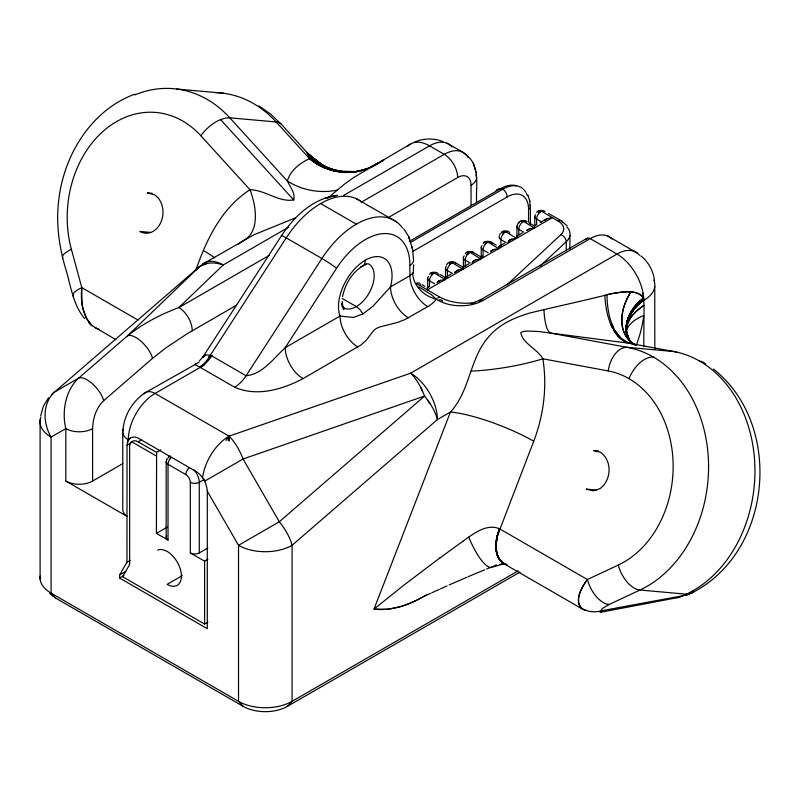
<?xml version="1.0" encoding="UTF-8"?>
<svg xmlns="http://www.w3.org/2000/svg" width="800" height="800" viewBox="0 0 800 800"><rect width="100%" height="100%" fill="white"/><g stroke="black" fill="none" stroke-linecap="round" stroke-linejoin="round"><path stroke-width="1.2" d="M40.1 420.08L40.1 579.24M429.54 286.63L429.54 280.85A6.31 3.64 -60 0 1 431.77 275.1L434 273.12L434 272.12M440.38 280.36L437.54 281.83L440.38 280.36L445.16 279.56L445.16 277.43L439.94 274.42M447.39 277.48L447.39 270.55A6.31 3.64 -60 0 1 449.62 264.8L451.85 262.82L451.85 261.81M454.42 272.64L458.23 270.06L463.01 269.26L463.01 267.13L455.01 262.5M465.24 266.02L465.24 260.24A6.31 3.64 -60 0 1 467.47 254.49L469.7 252.51L469.7 251.51M474.72 260.36L472.68 262.03L476.08 259.75L480.86 258.95L480.86 256.82L472.86 252.2M483.09 256.87L483.09 249.93A6.31 3.64 -60 0 1 485.32 244.18L485.32 243.13L489.78 241.61A6.31 3.64 -60 0 1 491.86 243.53M493.93 249.45L491.09 250.91L493.93 249.45L498.71 248.65L498.71 246.69L504.48 243.18M511.79 239.14L508.94 240.6L511.79 239.14L516.56 238.34L516.56 236.21L522.33 232.87M529.64 228.83L526.79 230.3L529.64 228.83L534.41 228.03L534.41 225.9L529.2 222.89M569.89 248.99L569.9 235.61M413.33 272.88L413.6 264.79M382.37 160.99L383.7 159.99C361.94 175.98 330.37 177.02 309.54 158.63L307.41 152.9L281.05 123.97A25.25 12.57 -42.3 0 0 276.16 121.97L229.78 117.82L225.47 118.1L220.58 119.58A25.25 12.57 -42.3 0 0 200.86 135.76A100.98 79.64 -84.9 0 0 103.41 131.03A100.98 79.64 -84.9 0 0 71.4 249.33L81.79 287.61L81.95 303.5L82.91 308.63L86.38 318.15L92.2 325.7L116 339.77M653.95 280.25A37.87 21.86 0 0 1 644 300.29C633.24 308.22 623.25 321.28 627.17 335.4C623.9 325.18 629.3 313.52 636.26 306.79C628.59 315.23 622.55 328.09 628.87 339.13L627.44 336.17M288.75 227.12L223.19 264.97A37.87 26.5 46.1 0 0 206.68 263.54L199.89 266.28L127.5 335.85L78.62 378.14C67.75 388.19 63.62 403.74 64.28 418.16A47.17 34.44 -79.1 0 0 65.82 428.59L65.82 481.05A18.93 10.93 0 0 0 92.6 481.05L92.6 428.59C92.87 418.45 96.17 407.82 103.66 400.67L152.53 358.38L165.64 348.03L186.81 333.97L236.48 305.22M167.01 459.91A6.31 3.64 0 0 0 168.02 464.3L168.02 540.06L156.41 533.36L156.6 452.35L160.92 449.85M626.32 332.85C625.29 320.83 634.74 311.44 644.03 305.34L643.08 293.16A37.87 21.86 60 0 0 616.97 254.06L590.2 238.6A6.31 3.64 60 0 0 586.07 239.4M65.82 481.05L126.96 516.35A18.93 10.93 0 0 1 122.78 508.85L122.75 432.1C123.43 416.32 132.29 400.99 145.61 392.51L199.05 362.26M127.34 442.26C128.33 437.13 134.81 435.73 138.75 438.43L196.77 471.92C203.11 476.25 206.98 484.01 207.29 491.62L207.29 628.69L119.6 578.06L119.6 574.97L126.96 562.22L127.03 445.2L128.3 439.83A37.87 21.86 -60 0 1 155.07 393.45L200.26 367.36L202.95 365.08L199.65 367.06L194.86 364.58L195.44 363.75M40.7 415.72L43.45 406.07L48.56 397.74M228.21 440.73L229.07 436.17L410.63 373.19L616.97 254.06A37.87 21.86 -60 0 1 639.5 255.25M472.13 263.03L472.27 262.33M342.59 296.63C345.18 283.08 353.58 269.64 366.65 264.17L364.47 264.66L366.85 264.11M498.09 532.59C494.61 543.39 493.74 560.66 506.98 564.91C492.41 559.79 494.83 540.24 499.42 528.73C486.16 523.25 473.26 534.06 462.93 541.15M422.26 597.26C407.66 605.22 390.85 611.28 373.99 609.12L450.46 412.03C470.28 390.52 469.46 358.53 488.67 336.84C499.14 324.3 514.62 317.5 529.95 312.99C557.25 306.29 584.8 300.58 612.01 293.5C621.85 292.48 637.73 288.2 643.82 298.48L636.14 305.71L630.17 313.98L626.75 322.87L630.13 313.7C625.18 322.51 624.33 334.31 631.24 342.34C619.34 327.53 630.62 307.41 643.64 297.59L643.08 293.16M692.92 591.82L689 594.05L686.35 594.17L639.97 590.03L609.11 604.5A25.25 14.1 64.9 0 1 587.41 579.53L499.73 528.9C495.41 539.12 492.74 556.28 504.2 563.89M499.42 528.73L497.07 536.7L533.74 441.25C543.71 415.14 547.3 386.46 542.86 358.8C537.72 349.28 522.14 343.1 520.81 332.54L523.27 331.44L527.51 331.01L538.62 331.53L629.35 343.27L636.59 344.76M499.73 528.9C495.31 539.98 492.51 559.24 506.41 564.66M166.65 459.76L167.09 458.47M499.57 235.08L500.02 233.79M626.75 323.07L630.19 314.11L632.35 310.6M195.88 270.19C206.37 239.39 221.79 207.92 249.98 189.71C264.94 189.87 279.16 202.65 293.71 199.91C295.61 193.18 290.05 186.85 287.33 181.03L229.78 117.82A126.23 99.55 -84.9 0 0 134.87 94.91M626.78 323.57L630.22 314.39L626.76 323.27A62.76 36.99 -13.7 0 1 643.94 299.38L641.93 301.46L644 300.29M630.25 314.8L626.78 323.38L626.4 332.11L627.18 335.16M517.18 225.21L517.87 223.63M518.94 222.92L520.1 221.28L522.33 220.7L534.41 228.03M507.83 242.42L510.43 239.75M307.63 153.71L322.82 165.45M122.75 432.1A18.93 10.93 0 0 0 128.3 439.83L130.2 438.03M204.92 355.11L203.82 356.82L204.32 355.36L205.64 354.9L210.36 355.19A28.46 23.15 -51.4 0 1 211.74 355.91L246.1 375.75C262.4 374.29 273.81 358.21 285.21 347.69L336.59 268.24A63.11 36.44 -60 0 1 384.13 233.57A63.11 36.44 -60 0 1 409.9 265.39L409.9 275.7A25.25 14.58 60 0 0 427.75 306.62L404.87 319.62L397.02 322.58L379.94 326.9L376.23 328.49L373.52 330.65L366.06 340.5L360.98 344.96L303.06 378.61C282.68 389.44 256.76 397.09 234.62 387.2L199.65 367.06A25.25 14.42 -64.6 0 0 210.36 355.19L286.22 237.9A75.74 43.73 -60 0 1 360.73 201.24M471.26 371.08A63.11 12.15 -9.5 0 0 542.86 358.8L608.19 370.93A100.98 79.64 -84.9 0 1 672.98 459.87A100.98 79.64 -84.9 0 1 618.28 565.06L587.41 579.53C581.82 587.16 573.19 601.4 582.74 609.24A38.75 17.42 -69.2 0 0 586.48 610.37M199.28 361.02L202.71 357.22L281.59 235.59C294.41 216.05 313.34 198.24 337.46 195.33L324.27 198.32M203.87 355.64L202.87 357.1L204.46 355.44L202.71 357.22M225.99 440.35L229.07 436.17L155.07 393.45A18.93 10.93 60 0 0 144.11 393.71M196.84 269.22L199.89 266.28L54.57 392.02A37.87 15.92 49.1 0 0 51.52 394.97M303.06 378.61A25.25 14.58 60 0 1 285.21 347.69L340.03 316.04L353.28 317.44L363 313.89L373.09 306.12L390.52 286.89L409.9 275.7L413.57 272.47M693.1 591.15L691.59 593.03L689 594.05M197.6 268.15L198.14 267.5M632.89 309.73L639.82 301.94M639.66 301.14C627.58 311.66 620.05 332.37 633.66 344.79M446.46 264.71L447.73 263.34M518.48 222.92L519.39 221.94M49.56 593.03A31.24 18.04 0 0 0 55.78 598.16L243.22 706.37A31.24 18.04 0 0 0 287.39 706.37L292.08 701.35L518.23 570.79M207.86 559.31L204.61 561.18L190.33 552.94L190.33 482.34A6.31 3.64 60 0 0 185.87 474.61L168.02 464.3A6.31 3.64 -60 0 1 170.25 458.55L171.32 457.42M485.32 244.18L488.48 241.31L489.78 241.61M500.94 246.56L500.94 239.63A6.31 3.64 -60 0 1 503.17 233.88L506.33 231L507.63 231.3A6.31 3.64 -60 0 1 509.71 233.23M536.64 224.79L536.64 219.02A6.31 3.64 -60 0 1 538.87 213.26L542.03 210.39L543.34 210.69A6.31 3.64 -60 0 1 544.97 211.63M431.77 275.1L431.77 274.05L434.92 272.23L436.23 272.53A6.31 3.64 -60 0 1 438.31 274.45M449.62 264.8L449.62 263.74L452.77 261.92L454.08 262.22A6.31 3.64 -60 0 1 455.71 263.16M467.47 254.49L467.47 253.44L470.62 251.61L471.93 251.91A6.31 3.64 -60 0 1 473.57 252.86M518.79 235.1L518.79 229.32A6.31 3.64 -60 0 1 523.25 221.59L524.18 220.7L525.49 220.99A6.31 3.64 -60 0 1 527.12 221.94M507 284.8L560.89 234.64A18.93 10.93 0 0 0 558.19 221.15L540.18 210.39L538.87 210.69A6.31 3.64 60 0 0 536.79 212.62M540.18 265.99L566.26 241.72A25.25 14.58 0 0 0 566.88 226.97M692.95 591.8L691.59 593.03L686.62 594.05L679.66 597.23L600.75 612.26M604.89 295.12A63.11 33.23 -83.1 0 0 610.73 324.26C614.22 332.59 620.14 340.9 629.35 343.27L673.75 351.51A126.23 99.55 -84.9 0 1 754.73 462.51A126.23 99.55 -84.9 0 1 686.62 594.05L689.33 593.9L693.33 591.61M410.18 144.22L353.62 177.56L344.5 184.07L327.66 198.31M689.33 593.9L693.29 591.62M640.62 301.25L643.82 298.48M436.98 282.65L439.02 280.97M456.87 270.67L454.83 272.34L458.23 270.06M490.53 251.73L492.57 250.06M526.92 230.56L528.28 229.44M544.77 220.25L547.49 218.53L552.26 217.73L427.3 289.87L427.3 287.74L428.61 286.98L427.3 287.91M439.74 558.03L404.3 584.82L373.99 609.12L387.78 609.25L400.19 606.76A134 77.07 -59.8 0 0 423.33 596.66M445.16 277.61L450.93 274.1M463.01 267.3L468.78 263.79M480.86 256.99L482.16 256.06L480.86 256.82M516.56 236.38L517.87 235.45M534.41 226.08L535.72 225.14L534.41 225.9M238.24 244.26L244.28 240.03A63.11 33.07 57.2 0 0 249.98 189.71L200.86 135.76M382.04 161.14L383.7 159.99L380.13 161.8M207.86 622.18L204.61 624.05L122.59 576.7L129.64 564.49L129.64 446.78A11.99 6.92 60 0 1 131.54 441.7L134.03 440.7L136.61 441.02L156.6 452.35M202.95 263.96L253.91 234.78L295.06 218.03M445.16 277.43L446.46 276.68M463.01 267.13L464.31 266.37M500.02 245.76L498.71 247.01M343.56 195.48L429.54 145.84A37.87 21.86 -60 0 1 452.06 147.04M269.48 255.25L178.86 307.57C160.51 314.45 142.85 323.59 127.5 335.85A18.93 7.96 49.1 0 1 141.38 341.57A18.93 7.96 49.1 0 1 152.53 358.38M361.19 202.31L444.26 154.34A37.87 21.86 -60 0 1 468.06 157.35M388.6 217.4L457.65 177.53A18.93 10.93 -60 0 1 471.04 185.27L471.04 205.17M211.91 355.44L208.87 357.2A25.25 14.58 60 0 0 209.64 355.51M409.36 241.33L500.72 188.59A35.84 20.69 -60 0 1 516.38 185.81M410.32 242.55L502.73 189.2A36.52 21.08 -60 0 1 525.68 192.1M201.36 366.72L204.56 364.88M412.68 251.49L507.19 196.93A30.21 17.44 -60 0 1 528.55 209.26L528.55 222.14M127.03 445.2L131.25 442.76M138.3 441.78L141.54 439.91M92.6 481.05L122.87 463.57M540.18 222.57L546.13 219.14M587.04 238.28L479.93 300.12L471.14 303.51M478.97 301.23A6.31 3.64 60 0 1 483.09 300.43L590.2 238.6A37.87 21.86 -60 0 1 612.01 238.99M204.6 479.26L199.26 482.34A6.31 3.64 0 0 1 190.33 482.34M204.58 481.22L243.06 459.01L424.62 396.03L430.38 404.06A37.87 15.92 49.1 0 1 437.4 419.57L292.08 545.31A37.87 21.86 0 0 1 238.53 545.31L207.28 491.19M156.41 533.36L167.23 527.11M126.96 562.22L130.19 560.35M119.6 574.97L126.06 571.24M119.6 578.06L123.91 575.57M190.33 552.94A6.31 3.64 0 0 0 199.26 552.94L207.87 547.96M182.27 575.63L167.12 584.37A20.2 11.66 60 0 0 181.4 576.13A20.2 11.66 60 0 0 167.12 551.39L163.71 549.9L160.49 549.45L157.65 550.07M426.57 594.85L423.33 596.72L430.72 593.29M287.39 706.37L520.04 572.06M378.31 162.77C357.73 177.34 328.12 174.42 309.42 158.08L308.95 156.28L321.88 165.21L328.93 168.54L340.44 171.37L354.61 171.58L340.7 171.35L329.13 168.53M370.51 167.11L376.94 163.52M691.87 592.9C772.48 552.17 783.82 424.64 713.43 369.01M609.11 604.5L602.91 608.14L601.5 609.68L601.13 611.76A38.75 3.67 86.1 0 1 599.9 611.8M544.64 219.99L547.49 218.53M473.24 261.22L476.08 259.75M369.56 167.65L373.37 165.71M356.96 171.63C344.74 173.8 332.01 171.58 320.94 166.07A63.11 57.59 65.2 0 1 309.54 158.63C299.84 163.09 290.42 170.38 287.33 181.03A63.11 58.41 15.8 0 0 337.13 190.1M431.78 592.8L439.34 589.35M440.42 588.86L447.02 585.91M449.21 584.93L458.09 581.04A200.36 28.41 -24.2 0 1 466.99 577.21M493.2 566.35L496.39 564.97M538.87 213.26L538.87 212.21L543.34 210.69M521.02 220.99L523.25 221.59L525.49 220.99M503.17 233.88L503.17 232.82L507.63 231.3M467.29 252.9L471.93 251.91M449.43 263.21L454.08 262.22M431.58 273.52L436.23 272.53M134.8 94.15C91.66 109.93 64.31 154.35 58.94 198.63C55.76 221.58 58.79 244.89 65.14 267.04C70.73 284.43 72.5 304.12 84.65 318.62M486.75 568.97L492.12 566.79M361.33 170.64L365.54 169.31M414.3 142.25C423.2 138.25 433.83 137.85 442.88 141.58M367.3 168.6L357.48 171.37A63.33 58.4 66.8 0 1 350.68 172.18C339.73 172.74 328.92 169.98 319.31 164.83A63.19 58.27 66.8 0 1 309.42 158.08M203.11 264.64L206.68 263.54M365.45 169.41L363.8 169.83L365.01 169.48M501.09 233.23A6.31 3.64 60 0 1 503.17 231.3L504.48 231L516.56 238.34M483.24 243.53A6.31 3.64 60 0 1 485.32 241.61L486.63 241.31L498.71 248.65M465.39 253.84A6.31 3.64 60 0 1 467.47 251.91L468.78 251.61L480.86 258.95M447.98 263.16A6.31 3.64 60 0 1 449.62 262.22L450.93 261.92L463.01 269.26M429.69 274.45A6.31 3.64 60 0 1 431.77 272.53L433.07 272.23L445.16 279.56M686.62 594.05L691.78 592.94M356.46 171.59L358.68 171.17M363.13 170.32L360.91 170.75L363.31 170.33M356.36 171.59L358.8 171.18M676.78 597.72L679.66 597.23M538.69 211.68L541.11 211.29L541.11 210.28M502.99 232.29L505.4 231.9L505.4 230.9M485.14 242.6L487.55 242.2L487.55 241.2M502.76 564.26L499.8 564.54L503.08 563.94L491.48 567.45A37.87 10.33 68.1 0 1 468.68 537.05M355.15 171.67L351.18 171.89M349.81 171.9L354.29 171.62M348.8 171.91L351.86 171.97M688.95 594.24A25.25 12.09 66.9 0 1 686.87 594.97L601.47 610.78A25.25 24.29 -35 0 1 581.15 607.99C577.19 603.73 578.22 597.32 580.04 592.34A42.05 20.22 -39.4 0 1 587.38 579.53M349.45 171.99C335.45 172.01 319.5 166.13 308.72 155.6L308.24 154.41L322.25 164.87L327.43 167.6M541.11 211.29L538.87 210.69M505.4 231.9L503.17 231.3M487.55 242.2L485.32 241.61M469.7 252.51L467.47 251.91M451.85 262.82L449.62 262.22M434 273.12L431.77 272.53M152.1 193.31L147.28 192.89L154.18 194.65A20.2 15.93 -84.9 0 1 161.32 221.29A20.2 15.93 -84.9 0 1 139.9 231.45L150.6 232.41M598.37 450.96L593.56 450.55L600.46 452.3C612.46 460.66 611.55 480.24 600.03 488.63L593.08 490.86L586.18 489.11L596.88 490.07M176.88 89.05L223.32 93.2M347.04 171.9C332 171.73 318.77 163.86 308.01 153.93C302.98 148.5 315.92 160.46 307.73 153.52M346.52 172.43L344.47 172.24L345.25 172.72M612.33 327.71L610.73 324.26M630.68 343.48C621.27 341.49 615.09 332.65 612.08 324.32A63.11 33.2 -81.1 0 1 607 294.59C618.67 292.67 634.27 287.95 643.64 297.59M685.07 594.75L686.87 594.97M333.77 171L336.17 171.59M333.53 170.59L335.96 171.26M335.5 170.71L332.04 169.84A20.53 7.66 -69 0 0 331.62 169.38M506.76 564.58L504.37 563.98C495.32 558.21 495.24 546.2 497.22 536.78C495.32 546.08 495.2 558.52 504.44 564.02L582.74 609.24M353.84 172.44L348.75 172.36M504.44 564.02L506.44 564.68M332.17 170.01L322.78 165.32L306.85 152.63M328.86 168.32L330.7 169.03M628.3 342.82L621.4 338.63L615.34 331.06M327.73 168.59L329.65 169.6M325.07 166.86L322.88 165.76M325.73 167.27L329.52 169.29M636.23 345.29C628.2 341.83 623.12 333.6 621.99 325.12M447.07 143.27C456.35 148.94 467.72 153.04 473.18 163.1C478.73 175.28 475.98 188.8 476.59 201.69M607.73 236.02L637.21 253.04M356.16 198.6L396.43 221.86M548.53 213.44L561.35 220.84L567.1 225.84M541.66 221.91L536.64 219.02A6.31 3.64 0 0 1 535.64 214.62M523.81 232.22L518.79 229.32A6.31 3.64 0 0 1 517.16 225.8M505.96 242.53L500.94 239.63A6.31 3.64 0 0 1 499.31 236.11M490.71 241.89L496.29 245.11M488.11 252.83L483.09 249.93A6.31 3.64 0 0 1 482.09 245.54M470.26 263.14L465.24 260.24A6.31 3.64 0 0 1 464.23 255.84M452.41 273.45L447.39 270.55A6.31 3.64 0 0 1 446.38 266.15M320.64 203.55L356.35 224.17M434.56 283.75L429.54 280.85A6.31 3.64 0 0 1 428.53 276.45M422.09 284.73L424.88 286.34M475.55 302.54A37.87 21.86 0 0 1 439.35 296.83L416.15 283.43A6.31 3.64 -60 0 1 420.46 284.76M442.58 301.23A6.31 3.64 -60 0 0 438.46 300.43L436.23 299.14A25.25 19.19 34.2 0 1 412.72 273.21M342.28 298.5L356.35 306.62L359.99 309.62L363 313.89M73.15 296.16A25.25 6.59 -15.2 0 1 81.79 287.61L138.16 320.16M131.54 441.7L156.41 456.06M418.81 286.95L431.24 294.57L436.23 299.14A37.87 21.86 0 0 1 427.75 306.62M635.56 345.25C616.26 334.26 620 307.76 630.91 292.02A61.99 39.18 -38.5 0 0 621.69 320.51L621.91 323.97M258.74 105.83L270.43 113.9L281.05 123.97M316.8 163.28L318.61 164.55M308.43 154.42L310.11 155.71L308.46 154.36M310.79 157.77L312.49 159.08M312.48 158.83L310.78 157.5L312.48 158.79M310.78 157.13L315.88 161.2M640.77 255.83C648.52 261.81 653.49 271.2 654.48 280.92M341.75 306.12L344.35 308.76L342.64 306.05L343.75 309.61L341.94 303.78M243.22 706.37L238.53 701.35L51.09 593.14A37.87 21.86 0 0 1 40.1 576.12M55.78 598.16L51.09 593.14L51.09 437.1A37.87 30.92 60 0 1 54.57 392.02L78.62 378.14A18.93 7.96 49.1 0 1 92.5 383.86A18.93 7.96 49.1 0 1 103.66 400.67M309.54 158.63L276.16 121.97A126.23 99.55 -84.9 0 0 214.89 92.56M220.58 119.58L293.71 199.91M614.09 330.87L618.04 336.2L622.4 340.12A63.11 33.23 -83.1 0 0 629.35 343.27M427.65 400.01L430.38 404.06M403.72 228.68L408.61 236.41L409.72 239.97M533.74 441.25A63.11 13.34 21.2 0 0 450.46 412.03L437.4 419.57A37.87 21.86 60 0 0 410.63 373.19A37.87 15.92 70.9 0 1 420.55 387.02L424.62 396.03L279.3 521.77L238.53 545.31L238.53 701.35A37.87 21.86 0 0 0 292.08 701.35L292.08 545.31A37.87 15.92 49.1 0 0 279.3 521.77L243.06 459.01A37.87 15.92 70.9 0 0 229.07 436.17A37.87 21.86 -60 0 0 202.58 477.82M420.55 387.02L422.69 391.41M612.08 324.32L613.62 327.84M629.29 340.17L626.4 332.11L626.18 327.7M529.43 199.83L530.4 206.68L530.4 224.8M528.53 196.93L527.98 195.15L529.92 201.43M411.62 246.13L412.62 249.33L413.44 259.1A12.62 7.29 0 0 1 409.9 265.39M341.92 303.71L342.59 305.85L342.19 301.46M473.18 163.1L474.65 167.83M474.85 168.44L476.15 172.64M408.61 236.41L412.62 249.33M229.07 436.17L229.37 440.75M626.21 333L626.73 325.99L630.27 318.23A62.75 34.96 -5.7 0 1 644.05 305.35L643.75 346.6M654.76 286.42L654.81 348.92M566.26 250.96L566.26 241.72A6.31 4.38 47.1 0 0 560.89 234.64M534.79 216.44L534.79 225.97M523.25 220.59L523.25 221.59M516.94 226.74L516.94 236.28M481.24 247.36L481.24 256.89M463.39 257.66L463.39 267.2M445.54 267.97L445.54 277.5M427.69 278.28L427.69 287.81M204.61 561.18L204.61 624.05M199.26 552.94L199.26 482.34A12.62 7.29 60 0 0 194.04 469.95M170.25 457.5L170.25 458.55M166.17 461.73L166.17 537.48M185.87 474.61A6.31 3.64 -60 0 1 189.18 467.72M168.02 540.06A6.31 3.64 0 0 1 166.65 536.09M168.17 457.91A6.31 3.64 60 0 1 170.25 455.98M408.37 317.81A25.25 14.58 60 0 1 390.52 286.89A37.87 21.86 -60 0 0 365.27 260.24A37.87 21.86 -60 0 0 340.03 316.04A25.25 14.58 60 0 0 357.88 346.96M367.82 263.59A25.25 14.58 -60 0 1 369.61 292.14A25.25 14.58 -60 0 1 343.94 307.99M365.27 260.24A12.62 7.29 60 0 1 360.8 266.59M402.51 228A75.74 43.73 -60 0 0 321.92 258.51L246.1 375.75A25.25 14.58 -60 0 1 234.62 387.2M336.59 268.24A12.62 0.9 32.9 0 0 321.92 258.51L286.22 237.9A12.62 0.9 32.9 0 0 281.52 235.96M437.65 298.21A6.31 3.64 -60 0 1 439.35 296.83M496.03 190.41A18.93 10.93 60 0 1 500.72 188.59L502.73 189.2A6.31 3.64 60 0 1 507.19 196.93M526.21 193.07A36.52 21.08 -60 0 1 527.13 195.18M608.19 370.93A25.25 15.48 -79.5 0 1 627.37 347.37L673.75 351.51A25.25 15.48 -79.5 0 1 676.7 352.26M629.02 378.69A25.25 14.58 -60 0 1 653.41 357.07M699.79 361.21A25.25 14.58 -60 0 1 705.71 364.19M211.73 355.91A25.25 14.58 -60 0 1 200.26 367.36M483.09 300.43A31.56 18.22 0 0 1 438.46 300.43M92.6 428.59A18.93 10.93 0 0 1 65.82 428.59L51.09 437.1A37.87 21.86 0 0 1 40.87 416.99M122.82 431.15A18.93 10.93 0 0 1 123.4 429.27M466.54 254.51A6.31 3.64 0 0 1 468.07 254.14M457.65 177.53A18.93 10.93 60 0 0 444.26 154.34L429.54 145.84A37.87 21.86 60 0 0 407.88 146.08M200.66 266.17A37.87 21.86 60 0 1 223.19 264.97L178.86 307.57A18.93 10.93 60 0 1 192.25 330.76M625.88 332.65A63.11 30.54 7 0 1 643.75 315.51A94.99 54.84 -60 0 1 636.38 345.05M328.87 168.3A19.73 6.13 -73.1 0 1 329.22 168.72M378.37 162.77A63.19 58.27 66.8 0 1 367.36 168.59M543.95 309.5A63.11 13.96 -82.1 0 0 550.81 333.15L627.37 347.37A126.23 99.55 -84.9 0 1 708.36 458.54A126.23 99.55 -84.9 0 1 639.97 590.03A25.25 14.1 64.9 0 1 618.27 565.06M62.76 257.87A25.25 6.59 -15.2 0 1 71.4 249.33M81.77 287.61A42.05 25.85 -83 0 0 82.14 304.9C83.53 312.54 86.29 320.37 92.2 325.7A25.25 13.97 -52.1 0 1 88.63 322.28M203.49 250.58A63.11 13.34 21.2 0 1 214.76 257.9M439.72 558.16A221.85 22.77 -37.1 0 1 462.83 541.34M529.92 205.29A6.31 3.64 0 0 1 528.55 209.26M475.94 174.7A18.93 10.93 0 0 1 471.04 185.26M558.19 221.15A6.31 3.64 -60 0 1 562.32 221.95M468.1 576.73A200.36 28.41 -24.2 0 1 484.6 569.84M99.28 329.41A38.75 26.41 -48.8 0 1 94.62 327.42M626.74 322.97L626.39 331.81L629.3 339.93C624.79 331.84 625.49 321.92 630.19 314.11L626.74 322.97M630.11 313.57L626.72 322.67L630.11 313.57M331.21 169.08L328.34 167.9L331.21 169.08M321.88 165.21L317.15 162.28L321.83 165.28M315.88 161.49L314.18 160.16L315.88 161.45M316 160.51L310.14 155.66L315.98 160.56M628.82 339.32L627.43 336.45L628.82 339.36"/></g></svg>
